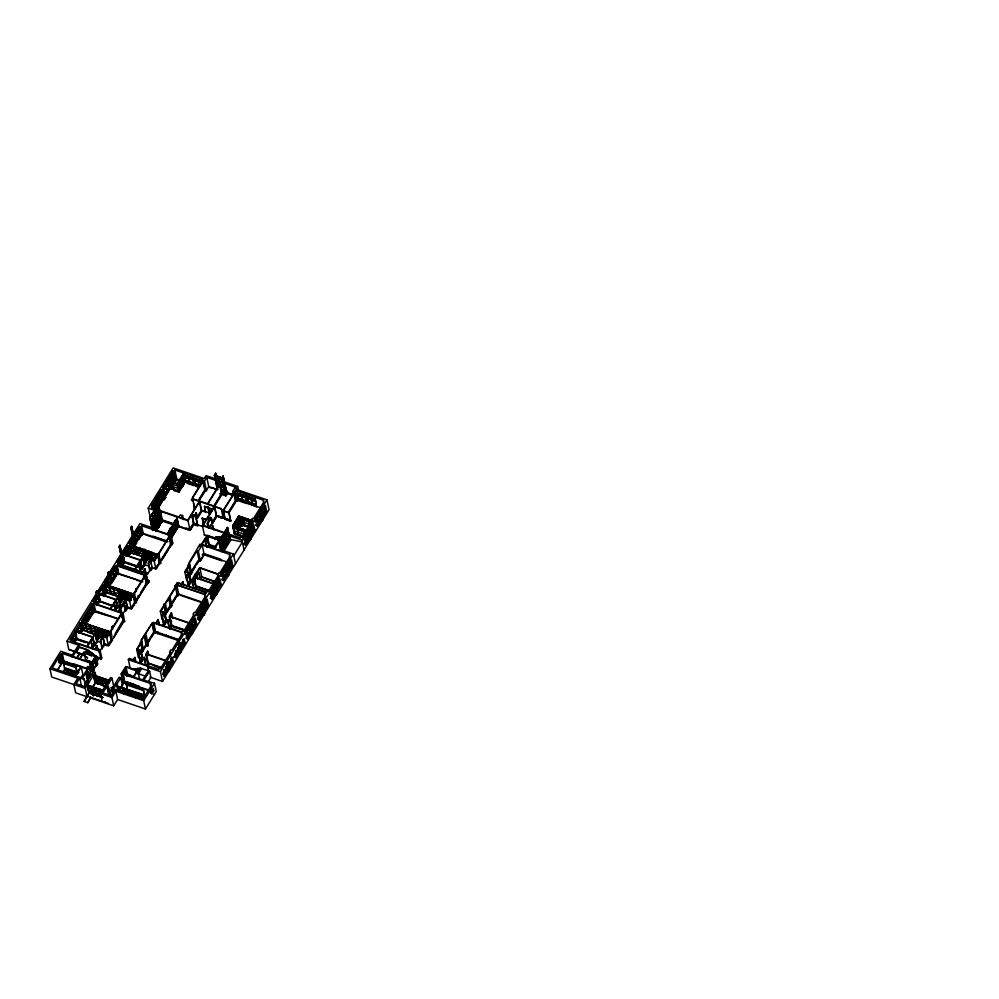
<?xml version="1.0" encoding="UTF-8"?>
<svg xmlns="http://www.w3.org/2000/svg" width="999" height="999" viewBox="0 0 999 999"><rect width="100%" height="100%" fill="white"/><g stroke="black" fill="none" stroke-linecap="round" stroke-linejoin="round"><path stroke-width="1.5" d="M154.857 529.07L157.205 525.686L154.982 528.721M109.291 631.917C110.877 635.039 112.2 629.233 109.303 631.892L81.618 622.452L82.742 630.931L81.768 630.606M121.004 613.036C122.615 616.158 123.888 610.327 121.004 613.036L93.344 603.558L94.593 612.674M136.663 602.26L136.388 602.897M145.604 573.351C147.215 576.473 148.489 570.641 145.604 573.351L117.894 563.948M157.23 554.607C158.816 557.742 160.14 551.923 157.23 554.595L129.558 545.154L131.181 552.809L143.681 557.08M194.93 508.129L194.193 509.028M191.746 573.364L191.471 574M223.614 510.327L234.191 493.256L223.464 509.827C223.252 513.324 219.718 508.541 223.451 509.815M194.78 507.642L194.53 508.853L192.72 498.726L207.517 503.783L219.605 484.29M146.778 583.653L148.127 583.166L147.752 582.092M147.49 581.793L149.201 581.43L148.302 580.269M102.909 685.576C101.636 672.577 100.137 686.925 105.207 685.976L100.774 684.565L99.763 679.208L99.987 681.693L97.09 680.519M144.63 574.862C145.18 578.271 148.164 572.827 144.643 574.85L116.995 565.409L118.781 562.537L117.807 562.2L122.69 554.333L140.322 560.352L141.958 568.006M161.051 563.124L159.615 563.823L157.854 555.519L154.258 561.301L155.894 568.968L152.198 567.694L149.788 570.691L148.164 563.036L150.012 559.39L152.785 560.339L153.322 559.452L154.595 559.89L157.442 555.307L157.979 557.854M192.994 499.425C189.286 498.139 192.782 502.934 193.007 499.45M178.084 584.44C176.099 578.596 176.061 589.909 177.947 582.642L188.162 586.126L195.604 573.526L196.753 577.572M177.273 585.764C175.961 588.074 173.963 584.39 176.723 584.865L205.195 594.642L205.245 598.089M219.568 484.153C208.354 480.069 231.256 487.899 219.942 484.29L207.879 503.908L221.191 508.828L214.698 506.618L203.109 525.287L209.241 527.385L210.614 525.162L212.862 525.924L213.699 529.87M223.576 485.027L225.499 482.255L237.662 486.401L235.901 489.235L266.97 499.837L269.056 509.677L228.908 574.425C227.597 582.467 223.639 548.451 228.272 575.736M92.445 691.932L95.704 692.707L92.308 691.62M87.85 702.697L90.634 697.352L87.85 702.697L84.103 701.423L88.923 692.757L102.76 697.477M120.979 555.282L119.118 546.578L119.905 545.317L121.816 553.671M132.692 536.388L130.844 527.684L131.618 526.423L133.541 534.777L135.152 535.252C134.253 542.207 145.704 517.957 135.414 537.075M116.746 561.863L121.041 554.932L119.268 546.628L120.055 545.367M132.755 536.026L130.994 527.734L131.768 526.473M108.354 575.936L107.767 573.126L108.541 571.865L109.153 574.088M96.129 592.17C98.052 589.26 94.942 592.544 96.466 593.706M104.795 581.131L108.367 575.349L107.917 573.176L108.691 571.928M152.16 525.911L148.227 508.179L173.189 467.907L204.271 478.521L206.069 475.624L216.87 479.308M49.95 668.706L77.785 678.209L73.864 684.527L75.637 692.819L87.025 696.715L85.265 688.411L51.711 677.01L49.95 668.706L60.764 651.273L72.04 655.132L72.452 657.042L78.696 646.965L78.834 644.18L99.188 651.136L100.824 658.791L97.865 657.792L88.249 650.361L79.508 647.377L78.834 644.18M76.036 651.972L68.769 649.5L67.008 641.196L73.002 631.243L139.947 523.563L151.811 527.609M92.295 601.273L96.591 594.343M101.673 586.151L97.378 593.081L96.915 590.909M109.865 572.939L113.449 567.17M122.54 552.509L126.111 546.74M128.459 542.957L132.043 537.187M133.541 534.777L137.113 528.995M164.51 499.925L162.425 490.097L161.451 489.76L151.461 505.869L152.435 506.206L152.997 508.828M198.401 500.312L204.907 489.822L202.372 480.432L202.897 479.582L174.875 470.017L176.96 479.845L176.311 480.906L174.226 471.066L173.252 470.741L162.725 487.712L163.699 488.049L165.784 497.877M89.935 673.051L91.521 670.504L89.898 662.837L62.325 653.433L64.086 661.738L63.349 662.924L61.576 654.632L60.677 654.32L52.223 667.956L75.237 675.811L81.044 666.458L86.501 668.319L87.625 666.495L89.311 667.07L91.071 675.374M92.333 648.026L94.231 644.979L92.595 637.312L74.962 631.293L69.905 639.447L70.879 639.785L71.416 642.332M88.337 642.582L76.786 638.636L75.162 630.981L80.145 622.939L81.119 623.276M92.832 604.37L91.858 604.045L81.456 620.829L82.418 621.166L81.781 622.202L83.416 630.044L87.15 631.331L85.727 623.663L81.831 622.639M115.322 607.267L117.645 608.066L115.884 599.762L98.252 593.743L93.107 602.022L94.081 602.36L95.205 610.839L111.863 616.52M97.477 605.269L99.875 601.41L112.875 605.844L100.075 601.086L98.439 593.431L103.546 585.214L104.508 585.539L106.281 593.843M118.207 574.6L116.284 566.545L115.322 566.221L104.907 583.004L105.882 583.341L104.508 585.539M124.238 560.402L122.889 554.008L127.997 545.766L128.971 546.091L130.607 553.758L129.633 553.421L129.233 554.907M133.254 547.577L141.309 534.59L142.283 534.927L140.647 527.26L139.685 526.923L129.208 543.806L130.182 544.143L128.971 546.091M152.435 506.206L151.511 507.679L155.856 509.165M162.425 490.097L163.699 488.049M174.226 471.066L174.875 470.017M96.366 604.832C101.498 600.449 98.714 586.863 93.606 601.723L93.981 603.508L98.476 596.64L94.168 603.571M110.065 577.584L105.769 584.515L105.382 582.729L109.678 575.799L110.877 581.256M118.044 562.3L122.34 555.369L123.364 560.764C120.454 571.228 120.092 553.483 121.241 564.36L124.263 559.477L123.764 557.092M123.127 554.12L127.61 547.252L128.621 552.647L126.311 556.168M134.44 538.261L130.145 545.192L129.77 543.406L134.253 536.538L135.077 541.87L133.029 545.179M140.16 533.678L139.136 528.284L134.84 535.214L135.989 540.584L140.472 533.716L136.051 540.297L135.227 537.012L139.523 530.082M152.01 507.904L156.119 500.911L157.33 506.368L156.618 503.046M162.4 498.176L161.201 492.719L156.905 499.65L161.314 493.069L161.451 494.53L157.542 501.211L157.218 499.675M169.081 487.4L167.882 481.943L163.586 488.873L167.994 482.292L168.132 483.766L164.223 490.447M173.451 475.899L174.163 479.22L172.952 473.763L168.481 481.031L169.243 481.293L170.817 488.698L170.055 488.436L168.781 480.656M98.352 596.678L94.056 603.221L93.918 601.748L97.827 595.079M105.694 582.767L109.803 576.148L109.94 577.622L106.019 584.29L105.382 582.729M110.777 574.575L114.685 567.894L115.01 569.43C109.266 576.86 110.639 573.551 111.788 579.969C121.803 559.665 110.527 588.861 110.964 576.298M118.681 563.873L118.357 562.337L122.278 555.656M135.152 535.252L139.073 528.571M152.135 507.867L156.244 501.248L156.381 502.722L152.273 509.34M61.576 654.632L62.325 653.433M70.879 639.785L70.305 640.696L86.963 646.39L92.595 637.312M116.284 566.545L116.796 565.734L144.331 575.124L143.569 576.361L144.118 578.908M140.647 527.26L141.583 525.749L169.243 535.189L168.569 536.251L170.904 544.742L170.205 543.918M106.993 592.669L105.444 584.565M129.77 545.342C134.603 542.894 138.861 559.04 131.506 552.497L129.72 544.892L157.405 554.457L154.083 553.633M171.191 488.636L169.58 481.106M118.494 563.811L122.914 557.23L118.619 564.16L118.357 562.337M124.4 554.295L127.672 549C128.009 543.131 120.192 558.541 124.263 559.477M130.22 544.905L134.628 538.336L130.332 545.254M168.069 482.005L169.206 487.375C156.868 504.632 174.326 486.063 168.968 480.719L173.077 474.1L173.214 475.574L169.293 482.255M58.629 660.526L60.577 657.379L61.226 659.615C61.139 664.635 55.819 662.187 60.839 659.527L60.677 657.929M73.064 642.419L75.924 637.799L75.162 634.228L70.991 641.121M76.448 631.805L80.245 626.036L81.006 629.607L78.759 633.229M82.305 622.34L86.788 615.471L82.492 622.402M87.388 614.148L88.399 617.507L92.632 610.864L88.337 617.794L87.388 614.148L91.871 607.292L87.575 614.21M115.135 569.393L110.839 576.323L115.01 569.43M118.431 564.098L122.727 557.167M124.188 554.807L127.797 548.975M152.46 509.403L156.506 502.697M161.576 494.505L157.28 501.436L160.065 513.161L156.206 519.755L154.345 511.013L162.338 498.076M168.257 483.728L163.961 490.659L168.132 483.766M169.231 482.542L173.526 475.611L169.355 482.505M60.764 657.442L58.816 660.589L59.278 662.762M70.867 641.158L75.162 634.228M76.636 631.868L80.245 626.036M105.956 584.577L109.94 577.622M124.376 554.87L127.672 549M153.197 508.553L156.381 502.722M157.467 501.498L161.451 494.53M168.943 483.254L172.839 484.203L170.267 483.516M60.452 659.04L60.939 658.603L60.652 659.178M132.043 595.966L105.882 586.613M130.357 547.127L133.941 548.663M100.724 595.242L102.872 591.77L101.973 587.562M105.757 586.987L106.868 592.22L118.169 595.953M130.394 547.265L133.966 548.788L132.792 547.964M169.88 483.504L172.839 484.165M59.091 662.699L61.226 659.615M152.572 530.444L149.713 517.782L158.304 503.921L162.338 522.115M169.505 485.876L170.404 485.764L169.48 485.751M78.646 632.879L80.882 629.645L80.057 625.973M86.726 615.759L87.238 619.018C84.328 629.482 83.966 611.725 85.115 622.614L92.445 610.801M110.177 577.934L110.689 581.193L108.829 584.565L107.942 581.181L108.766 584.852L108.029 581.406M127.922 549.325L128.434 552.584C125.574 563.074 125.162 545.379 126.286 556.043M149.763 518.031L162.213 498.114L161.701 494.855M168.381 484.078L168.893 487.337L164.985 494.018M172.015 482.305L173.976 479.145M102.872 591.77L104.121 591.97L105.719 589.385M108.579 584.79L117.22 570.854M172.04 482.43L174.288 479.183L172.14 482.654M68.769 649.5L76.086 651.897M84.69 623.676L87.238 619.018M102.16 595.491L104.308 592.032L103.172 586.663L98.876 593.593L99.438 596.278M108.142 585.851L110.689 581.193M120.804 565.422L123.364 560.764M132.53 546.528L135.389 541.908L134.253 536.538M156.081 508.541L157.455 506.331M161.388 492.782L162.525 498.139L157.917 504.882L159.865 513.848M82.992 627.11L86.738 628.396M130.931 549.812L134.665 551.086M172.29 483.978L170.929 485.989L172.103 483.916M110.764 593.244L109.191 585.839M57.405 669.892L62.313 661.987L63.212 662.287L63.948 661.088L87.388 669.08L81.818 678.059L75.687 675.973L81.256 666.995L83.017 675.287M73.851 643.381L77.06 638.199M86.201 623.463L93.494 611.7L94.967 611.213L118.032 619.093M103.234 596.003L107.505 590.996M109.216 586.351L116.945 573.876L118.419 573.389M117.233 574.263L117.457 573.064L142.857 581.73M122.203 565.397L124.313 561.987L137.562 566.508M158.029 507.629L163.411 498.951L164.373 499.288L165.647 497.24L164.673 496.903M165.422 495.704L170.042 488.249L173.988 489.597M172.989 483.491L175.2 479.932L176.174 480.257L176.823 479.208L180.719 480.531M74.788 642.719L76.274 639.46M88.037 621.353L93.631 612.337L91.858 604.045M111.501 583.528L116.571 575.337M122.552 565.709L124.163 563.099M134.44 546.515L136.663 542.944M138.811 539.485L141.446 535.227L139.685 526.923M155.007 514.135L159.066 507.604M159.44 506.218L162.3 501.598M163.012 500.449L163.549 499.587L161.451 489.76M166.109 495.442L168.981 490.821M174.775 481.481L175.337 480.569L173.252 470.741M150.574 520.929L154.783 514.323M154.82 514.073L159.028 507.48M82.742 630.931L81.618 622.452M130.607 553.758L131.818 551.798M142.283 534.927L143.219 533.416L167.957 541.858M109.49 588.261L108.317 587.437M70.842 671.94L64.535 669.193L63.686 662.687L76.011 666.895L77.26 672.777L76.873 673.401L74.401 672.564M178.259 488.561L173.576 486.85M155.469 517.145L159.69 510.539M86.925 628.458L90.847 629.795M110.252 591.008L110.102 589.348M134.853 551.148L138.774 552.484M87.487 631.131C81.169 617.744 93.007 625.087 91.409 632.479M114.873 594.655L113.112 587.175M171.478 478.921L173.963 490.484L178.809 492.132L177.073 483.966L183.292 474.3L177.322 483.928M89.685 625.324L94.356 626.61L95.205 631.593M114.236 592.245L114.773 594.792L113.299 587.25M178.946 491.595L173.801 489.522M175.2 489.997L179.021 491.308L177.447 483.903L182.917 474.488M160.252 512.287L160.789 511.413L187.987 520.704L189.947 529.895L178.359 526.086L178.147 526.798M72.04 655.132L71.503 655.993L79.608 658.753L83.841 652.06L96.054 656.331L97.677 663.998L95.904 665.958L94.705 660.364L92.67 663.586L94.306 669.33L92.994 671.428L91.309 670.853M149.713 517.782L154.146 511.326L155.819 520.004L151.948 526.61M71.329 656.655L77.585 646.578L78.696 646.965M110.951 593.306L109.216 586.151L112.949 587.437M138.024 549.75L134.153 548.851L133.854 546.428L137.587 547.702L139.348 555.169M157.817 528.184L156.306 520.267L160.177 513.673L161.813 521.391L157.954 527.996M138.212 549.812L134.128 548.726M151.985 527.672L151.448 528.533L171.066 535.239M184.34 475.262L192.657 477.909L193.694 483.429L185.477 480.619L184.34 475.262L192.557 478.059M138.237 549.937L142.732 551.348M183.666 476.685L177.922 486.126L168.918 483.141M184.653 475.287L192.395 478.121L192.819 479.508L184.715 477.047L193.032 479.695L184.815 476.885M64.535 669.193L64.935 668.568M63.199 671.927L65.634 668.006L78.784 672.502M63.649 672.09L65.847 668.543L66.908 673.551M82.68 654.745L76.324 652.522L79.408 646.927L87.075 649.55L96.691 656.967M156.668 523.201L152.435 529.67L156.656 523.114M160.889 516.221L156.868 522.889L160.914 516.346M138.811 552.622L143.294 554.033M178.322 489.285L184.328 479.832M119.231 596.44L117.82 588.786M139.198 555.419C132.792 543.768 144.043 546.728 143.144 554.283M157.243 525.474L160.827 519.492L157.205 525.324M119.418 596.515L118.007 588.848M142.333 549.625C147.19 546.378 151.561 560.039 147.84 558.379M181.88 486.101L178.646 491.371L173.988 489.785M178.809 491.233L181.918 486.226M184.615 481.868L182.879 485.939M184.915 481.968L179.158 491.945M182.068 487.412L184.303 483.816M66.246 674.4L69.168 669.68L69.768 672.389M76.386 658.403L79.645 653.159M67.42 673.376L69.618 669.829L70.692 674.837M142.919 551.411L148.139 553.196M76.935 658.391L79.308 654.557M155.807 531.081L157.567 528.246L156.119 520.579L151.873 527.06L160.065 513.161M184.44 475.099C181.781 479.745 192.607 485.514 188.736 478.221C186.988 482.355 196.703 485.889 192.882 479.757M174.301 524.562L162.55 520.554L155.869 531.331L154.121 523.439L156.006 531.48M158.279 528.296L159.49 526.348M162.55 520.554L162.2 521.977L158.304 503.921M162.387 522.04L160.789 511.413M95.367 631.331L90.872 629.919L91.321 632.617M99.163 633.054L95.554 631.405M130.981 600.274L124.825 598.164L122.989 598.426L121.741 590.122L123.539 598.114M146.216 550.649L147.852 559.927M98.489 628.021L92.795 637L75.162 630.981M115.884 599.762L110.24 608.866L93.569 603.171M121.94 590.197L116.084 599.45L98.439 593.431M134.753 569.318L140.322 560.352M146.428 550.711L140.522 560.027L122.889 554.008M108.292 593.418L118.644 596.853L110.614 608.99L118.082 611.538L125.362 599.15L129.395 600.524L133.029 594.667L134.79 602.971M135.127 569.455L142.645 557.33L144.818 565.771M149.226 566.233L144.43 564.597L142.807 556.93L146.516 550.936L148.289 559.24M92.757 648.925L91.034 640.796L92.895 637.812L94.48 645.292L97.427 641.333L95.317 633.516L98.589 628.246L100.35 636.538L101.349 636.875L99.575 628.396L94.543 626.673L95.392 631.655M118.893 605.194L115.534 610.601L114.323 603.246C118.681 592.12 114.248 615.933 120.267 604.507M140.372 571.291L138.786 563.798L140.26 560.689L141.858 568.169M70.679 674.487L72.939 670.978M192.395 478.121L193.344 476.798M107.368 615.584L95.817 612.1M123.027 590.571L124.663 598.413M71.116 674.637L73.314 671.091L74.388 676.111M98.589 630.369L100.075 630.881M99.613 628.708L102.847 629.507L104.346 637.2M77.01 674.038L76.011 666.895M96.653 633.853L98.926 630.069M120.117 596.028L122.377 592.245L123.464 592.607L124.725 598.326L130.632 600.337M146.853 552.759L144.593 556.543L145.929 561.588M84.653 653.446L87.075 649.55M98.651 630.469L95.579 635.426M119.331 597.702L122.402 592.744M146.89 553.271L143.519 558.116M85.552 652.584L87.163 649.987M98.976 630.694L95.604 635.551M146.915 553.396L143.544 558.241M139.123 566.658L142.233 568.294L144.917 564.76L143.082 556.081M123.314 592.857L122.402 592.37M147.952 553.134L146.703 553.009M200.674 485.801L195.192 483.941L194.056 478.571L202.372 481.218M123.526 593.056L129.87 595.029M154.358 555.744L148.164 553.321L149.488 558.753M85.839 654.258L88.249 650.361M100.337 630.981L101.448 636.213C96.116 638.261 98.164 615.996 100.05 636.438M123.801 593.156L125.012 598.226M148.277 553.671L149.638 559.39M86.738 653.408L88.349 650.811M96.478 638.336L97.403 636.663M202.535 482.817L194.43 480.357L202.66 483.166M194.643 480.556L195.354 483.878L194.156 478.421M87.825 653.771L89.435 651.173M126.299 591.683L128.084 599.275M87.912 654.22L89.523 651.623M126.486 591.745L127.997 599.437M103.996 634.715C114.685 637.886 93.369 631.081 103.784 634.515M124.363 595.829L130.32 597.739M99.9 635.676L100.999 636.051M120.167 602.959L121.129 601.423L120.404 597.365M121.578 600.886L123.214 598.813L121.316 591.171M144.655 563.486L146.029 562.012M145.879 561.351L147.153 559.303L146.304 554.507M146.216 550.836L147.765 559.053M95.904 642.27L94.418 644.655L92.095 643.868M96.653 641.071L99.912 635.801M123.376 597.976L119.48 604.245L125.749 606.381M147.852 558.503L139.997 571.153L138.786 563.798M101.461 642.719L96.94 641.171L100.212 635.901M119.78 604.345L123.664 598.076L122.04 590.421L118.157 596.678L120.167 605.531M144.43 564.597L148.152 558.603M88.998 654.595L90.609 651.997M126.698 594.143L124.675 593.019M145.117 564.348L145.891 562.512M89.086 655.044L90.709 652.447M118.519 607.38L119.755 605.382L117.994 597.09M126.873 594.205L129.246 594.58M135.789 579.532L119.93 574.5M141.995 568.806L144.405 565.634L142.645 557.33M90.172 655.406L91.783 652.809M98.077 649.837L96.816 645.854L94.818 649.063L87.338 646.515L95.155 633.915L96.928 642.22L94.618 645.928L92.895 637.812M104.708 644.28L101.96 647.839L100.325 640.184L102.635 636.463L103.983 642.844M129.57 592.794L131.069 600.486M142.607 572.002L145.092 568.856L146.179 573.963M151.711 557.217C143.544 553.271 158.516 562.062 154.483 555.369M129.758 592.857L131.169 600.337M198.576 481.893L199.276 485.214M97.253 646.003L95.792 648.376L100.012 649.812L101.773 658.116L100.961 659.44M102.398 648.875L100.774 640.334L103.084 636.613L104.845 644.917L107.305 645.754M125.187 610.389L127.547 607.454L131.244 608.716L129.62 601.048L125.911 599.787L118.531 611.7L121.254 612.624M143.057 572.152L145.092 568.856M150.237 570.854L148.614 563.186L150.562 560.039L154.258 561.301M91.359 656.231L92.969 653.633M121.516 613.398L120.617 609.178L123.689 603.359L125.312 611.026M167.308 533.953L176.973 518.369L178.933 526.723L182.492 527.947L182.355 527.31M167.495 534.015L177.16 518.431M167.745 533.953L167.957 533.254M168.756 534.94L168.344 532.991C173.976 514.148 174.276 549.55 171.853 527.335M174.301 532.966L172.914 525.624C179.021 506.655 178.446 543.106 176.573 519.393M176.711 522.09C167.632 535.851 179.458 521.615 176.623 519.642L176.835 518.931M106.606 633.116C109.703 641.595 101.985 626.061 109.465 631.768L81.781 622.202M154.67 555.432L157.517 556.818M155.207 559.765C156.256 551.223 146.716 548.551 152.385 559.74M152.385 559.927C145.879 561.201 146.728 543.731 151.061 554.495M199.088 485.152L195.454 483.716M83.854 679.32L79.77 677.934L76.149 683.778L85.477 686.987L84.141 678.858L82.38 678.246L89.311 667.07M168.569 534.877L172.265 529.283L168.619 535.127M168.806 535.189L172.128 529.47M178.009 526.985L177.31 521.128M202.21 481.281L194.368 478.608L194.693 480.144M91.446 671.49L89.898 662.837M112.587 629.457L112.038 626.91L112.8 625.674L113.624 625.961L121.216 613.723L122.028 617.557M133.017 596.178L132.73 593.881M136.164 591.508L135.627 588.948L137.088 588.124L144.243 576.585L143.569 576.361M192.932 500.299L192.382 497.664L202.947 480.619M80.245 678.908L82.88 674.65M130.345 597.877L124.338 595.704M193.044 500.262L192.682 497.914L203.321 480.756L204.458 481.143L206.556 490.971L205.407 490.584L203.321 480.756M110.39 631.181L112.862 627.185L112.038 626.91M133.916 593.244L136.413 589.223L135.627 588.948M158.329 553.871L169.131 536.451M103.921 644.005L108.404 645.541L106.781 637.874L109.915 632.817L111.676 641.133L108.779 645.804M129.62 601.048L133.441 594.892L135.202 603.196M146.116 574.437L147.989 582.554L147.278 582.642M171.865 545.079L169.58 536.6L158.816 553.958L160.514 562.225M158.741 510.152L178.983 517.057L180.357 514.835L182.592 515.596L181.219 517.819L187.762 520.054L199.338 501.373L192.432 499.013M171.041 534.802L172.852 532.067L171.154 534.59M173.764 530.407L175.399 527.609M177.472 524.438C180.981 518.731 171.978 533.478 177.435 524.687M99.188 651.136L100.012 649.812M170.105 536.775L171.004 535.052M175.587 527.672L173.739 530.282M204.458 481.143L206.781 477.397L219.143 481.493L215.959 480.594M126.998 606.805L122.365 614.922M99.138 652.372L104.258 644.13M147.69 574.1L151.611 567.045L151.885 568.181M86.676 674.412L88.337 671.728L86.301 674.275L88.511 682.717M126.398 610.152L127.685 608.091L125.911 599.787M151.024 570.441L152.335 568.344L150.562 560.039M171.391 537.674L178.796 526.086M96.066 659.49L97.677 656.892M96.166 659.939L97.777 657.342L99.088 658.791M96.441 661.613L98.864 657.717M95.754 663.324L94.643 662.986M96.541 662.05L98.951 658.154M204.845 488.773L204.907 489.822M109.603 642.744L111.114 640.297M115.26 633.616L122.615 620.854M134.915 601.91L131.031 608.179L127.135 606.855M136.501 599.363L138.037 596.878L138.524 597.639M138.961 595.392L138.049 595.554M140.459 592.981L144.942 585.739M145.692 584.54L145.205 584.015M158.529 560.414L159.066 562.961L155.682 568.431L154.408 567.994M159.952 561.538L170.854 544.143M136.076 600.749L138.386 597.002M108.404 645.541C107.53 642.17 113.911 641.233 112.512 638.923L123.626 621.003L124.438 621.278M131.244 608.716L136.388 601.261M136.039 600.986L147.852 581.918M155.894 568.968C155.157 565.422 161.726 564.06 160.452 561.613L172.69 542.894M113.561 638.086L123.376 622.252L121.616 613.935L110.877 631.268L111.963 636.375M131.381 609.353L134.266 604.707M136.201 601.386L146.865 584.378M156.693 568.531L159.216 563.598M161.701 560.451L168.132 550.087M169.743 547.489L171.341 544.905L169.58 536.6M198.639 500.661L205.27 489.947L206.418 490.334L208.741 486.588L217.919 489.722M216.446 476.411L215.622 473.301L214.323 475.374L221.99 477.997M84.765 684.69L89.011 676.748L86.563 675.911M90.934 674.737L88.911 676.897M92.994 671.428L94.306 669.33L92.67 661.675L96.054 656.331L94.705 658.453L96.341 666.108L97.677 663.998M100.824 658.791L101.636 657.479M214.51 475.449L215.809 473.364M88.224 683.191L87.675 680.631L93.681 671.915L95.18 672.427L95.991 676.261M198.776 501.298L200.187 499.013M200.924 497.814L200.799 497.177M201.673 496.603L205.407 490.584M85.664 684.09L87.188 681.643M84.553 686.638L87.675 680.631M193.719 523.513L191.758 514.323L199.713 501.498L214.323 506.481L215.996 514.373M187.987 520.704L191.683 514.747L195.429 516.033L197.765 525.486M215.522 477.922L218.606 478.983M85.265 688.411L95.18 672.427M87.987 687.562L87.675 685.464L87.987 687.562L95.217 690.072L96.154 695.416L94.755 687.874L91.309 686.7M194.58 515.034L196.366 512.899L197.502 518.269L201.798 511.338L199.713 501.498M221.578 491.945L218.494 476.848L221.591 495.005L214.623 506.243M97.665 678.708L97.253 676.773C89.423 673.001 97.44 681.355 101.498 679.994L102.46 685.414L105.095 686.313M196.366 512.899L192.857 518.568L193.856 523.289L189.798 529.845M88.037 687.811L89.148 693.031L88.037 687.811L95.117 690.234L91.583 689.023M195.429 516.033L191.758 514.323M218.881 479.258L222.065 480.157M92.058 691.458L88.574 690.346L91.945 691.758M100.025 681.905L94.805 680.269L100.025 681.905L100.762 684.577L95.205 682.679M92.919 693.893C86.801 669.48 97.103 711.8 91.771 689.085M94.967 680.182L98.289 681.193M97.253 676.773L98.926 684.215L95.067 682.891M190.472 528.034L192.732 524.388M209.827 513.486L209.078 513.224L208.142 507.542L204.595 506.331L205.532 512.012L201.673 510.701L197.003 517.494L201.298 510.564L201.423 511.201M219.48 481.493L222.59 482.667L219.418 481.78M223.277 475.911L221.803 477.934L225.037 493.131L226.361 491.008L223.089 475.849L226.511 491.108L225.212 493.194L220.654 491.633M91.396 688.96L88.087 687.399M91.983 687.861L95.305 682.517M189.947 529.895L193.631 523.938L197.627 524.85L195.667 515.646M205.532 512.012L204.595 506.331M89.098 692.769L102.697 697.227M95.355 682.879L100.674 684.352M97.815 678.995L97.577 676.61L100.887 678.009L101.299 679.957L100.887 678.009M189.935 530.481L192.545 525.399M84.103 701.423L88.274 694.705M92.907 687.237L95.255 683.441L93.444 675.237L108.716 680.444L105.032 679.158M95.38 683.004L94.418 677.572L101.361 680.207L102.522 685.177M190.772 529.42L193.769 524.587L191.683 514.747M217.632 487.849L214.76 475.387M96.291 678.221L97.403 683.428L100.549 684.377M101.673 680.082C99.613 675.199 105.007 685.114 108.854 682.529M223.064 482.642L224.063 481.031M209.415 513.548L208.142 507.542M98.926 684.215L97.952 678.783M96.691 695.604L95.767 690.259L102.672 692.806M203.559 524.887L202.16 518.319L206.368 519.305L214.323 506.481M211.251 508.616L208.691 508.116L212.238 509.328M221.079 489.023L224.101 490.359L220.991 489.185M223.601 485.152L224.563 483.416L235.389 487.15L232.779 491.358L233.616 495.304M102.36 682.966L105.769 683.865M106.306 686.338L104.845 679.095L106.493 686.413M221.516 491.695L224.7 492.582L221.578 477.897L218.394 477.01M98.976 691.308L95.529 690.134L102.772 692.657M209.128 513.449L209.266 513.286M201.698 510.327L209.465 512.974L210.964 510.551M213.174 506.993L221.091 494.23L220.729 492.582M105.27 681.543L107.805 681.905M105.457 681.605L106.144 683.99M212.437 509.015L210.302 513.261M213.711 506.855L221.453 494.368L225.924 495.891L227.772 492.894L233.291 494.78M99.313 691.67C104.733 707.067 93.119 683.266 102.298 690.459M204.533 535.464L202.372 525.611L206.069 519.655L202.16 518.319M210.752 512.487L212.3 509.989M224.663 490.172L225.637 488.436L224.638 490.047M87.1 696.715L86.963 696.078L102.173 701.286L100.549 693.631L110.452 677.647L111.988 678.171L113.624 685.826L108.591 693.943L111.863 695.054M100.087 696.34L98.938 691.533L102.71 692.394M225.924 495.891L225.574 494.23L227.335 491.396L226.174 490.946L225.362 492.619M100.462 696.465C102.11 690.222 90.834 681.393 96.766 695.629M208.466 528.284L207.455 523.551C211.863 504.982 214.41 535.776 210.976 517.882M106.955 686.276L108.729 694.58L109.878 694.979L108.117 686.675L106.955 686.276L102.86 692.894L111.226 695.754L114.848 689.909L111.9 688.898L112.375 688.124L111.289 687.762L112.575 687.811L119.131 677.247L120.804 677.821L122.44 685.476L119.543 690.134M109.753 694.33L108.779 693.631L107.155 685.963L111.988 678.171M216.908 516.246L216.771 515.609L208.841 528.409L207.829 523.676L211.351 518.006M108.117 686.675L107.155 685.963M211.975 522.614L216.271 515.684L216.408 516.321M212.3 523.314L216.596 516.383M212.487 523.376L216.071 517.607M130.295 668.855L128.347 659.665L129.158 658.341L133.117 659.702L135.002 657.542L135.839 661.475M200.349 547.077L199.788 544.455L201.498 544.205L207.155 535.252L220.205 539.822L214.61 548.676L220.067 550.536L220.604 549.675L233.366 554.033L235.464 563.861M141.483 641.695C137.3 643.219 144.743 643.93 141.084 640.147L152.422 622.914M189.335 564.373L189.011 562.849L199.788 544.455M143.169 648.289L141.483 640.371L144.181 636.026L145.517 636.488L147.477 645.691L146.129 645.229L142.37 652.135M145.442 637.524L144.88 634.902L151.948 623.501L153.222 623.925L155.17 633.129L153.908 632.692M177.322 595.779L175.237 585.938L175.849 584.964L178.072 596.028M188.012 573.014L187.475 570.454L186.351 570.079L188.861 566.021L190.622 574.338L190.085 575.212L191.571 573.001L189.423 563.061L197.065 550.736L198.339 551.173L200.424 561.001L199.151 560.576L197.065 550.736M212.862 525.924L211.488 528.146L225.899 533.066M110.414 691.845L112.662 688.224M138.436 657.604L136.676 649.3L140.434 643.244L140.984 645.791M162.088 619.48L160.315 611.176L163.961 605.307L165.722 613.611M165.01 603.758C166.97 606.68 160.889 604.245 165.01 603.758L175.674 586.413M175.237 585.938L175.986 586.201L176.823 584.715M187.537 577.584L186.413 579.383L184.79 571.715L188.374 565.933L189.872 565.496L189.161 564.335L187.874 565.297L188.923 568.493M126.061 666.97L122.153 673.276L133.217 677.06L137.125 670.754L126.061 666.97L127.697 674.637L126.711 676.211C126.199 662.125 120.742 678.646 125.462 670.317M236.85 501.56L234.603 491.983L235.452 490.609L263.724 500.262L263.024 501.373L263.998 501.71L253.471 518.681L252.497 518.356L251.236 520.404L251.798 523.026M138.449 654.183L137.363 649.075L140.921 643.331L142.682 651.635M176.174 586.5L169.405 597.39L170.155 597.652L171.928 605.943L171.241 607.055L169.48 598.751L168.731 598.501L165.347 603.958L167.208 612.1L166.084 613.061M153.222 623.925L153.784 623.014L181.468 632.467L181.681 635.651M198.339 551.173L202.16 545.004L230.182 554.57L229.246 556.081L230.107 556.368L219.792 573.001L218.968 572.714L218.144 574.05L199.725 567.607L195.916 573.638M145.517 636.488L146.229 635.352L144.88 634.902M146.016 696.378L117.295 686.575L116.433 684.153L113.499 688.873L142.982 698.938L151.436 685.302L150.35 684.927L151.099 683.728L123.077 674.163L124.625 682.816L123.851 682.742M123.526 672.614L125.037 670.167L125.974 674.6M169.48 598.751L170.155 597.652M116.808 684.278L120.804 677.821M187.475 570.454L186.588 571.878L189.211 572.764L190.834 580.431L189.86 580.556L187.899 583.703L186.726 576.198L188.674 573.039L190.597 580.806M159.565 624.987L158.004 619.58L155.744 623.226L153.309 622.402L151.698 623.938M146.528 695.616L117.183 686.063L146.254 696.003M135.002 657.542L133.042 660.689L140.372 663.199L144.393 657.429L146.066 665.309M158.454 619.73L156.181 623.376L163.511 625.874L167.745 619.78L169.693 628.983M246.703 501.248L245.567 495.891L237.25 493.244L245.479 496.053M140.16 661.55L138.399 653.246L140.11 650.474L136.676 649.3M166.271 620.916L164.198 612.512L162.288 615.596L163.474 623.101L161.838 615.446L163.761 612.35L160.315 611.176M181.393 583.903L182.755 581.705L183.754 584.415M187.899 583.703L186.276 576.036L188.224 572.889L184.79 571.715M237.462 493.431L237.787 494.967M140.272 661.775L138.849 653.408L140.559 650.636L142.632 659.028M181.156 585.164L183.204 581.868M90.759 697.989L113.711 705.818L111.938 697.514L115.859 691.208L143.694 700.699L145.454 709.003L117.62 699.5L115.859 691.208M140.859 650.736L137.363 649.075M164.498 612.612L161.001 610.951L164.448 605.394L166.209 613.698L165.697 614.522L165.559 613.886M138.536 656.593L140.597 657.754M141.446 651.897L141.521 648.351M143.431 648.701L145.779 644.917M147.34 642.394L153.771 632.03L155.494 632.604M165.122 613.736L165.384 612.849M170.105 605.694L166.309 611.376M172.427 601.935L177.085 594.43M189.56 574.313L189.997 573.601M191.284 571.528L197.715 561.163M228.421 512.125L235.439 500.799M147.64 642.794L154.258 632.105L152.635 624.45M164.098 616.246L166.071 613.061M166.97 611.625L171.791 605.307L171.041 605.057L177.797 594.155M191.383 572.252L199.026 559.939L200.287 560.364L204.121 554.195M228.496 512.737L235.814 500.924L236.551 501.173L237.4 499.8L261.813 508.141M148.589 642.12L150.874 637.562M151.823 636.912L153.421 634.315M172.652 603.321L177.035 595.392M191.87 572.327L195.105 567.095M196.728 564.485L199.151 560.576M228.634 513.374L235.14 502.872M122.253 685.414L124.301 682.105M155.17 633.129L155.744 632.217L179.096 640.184M237.35 493.081L238.386 498.601L237.937 495.054L241.646 496.203L242.382 499.65M147.477 645.691L148.177 644.555L146.828 644.093M124.625 682.816L123.077 674.163M147.615 646.328L148.314 645.192L146.229 635.352M200.424 561.001L204.258 554.832L202.16 545.004M214.635 539.485L216.084 537.162L218.244 537.899L218.057 537L221.116 537.212L219.48 539.86M121.004 691.658L123.302 688.623M157.455 632.804L158.042 631.855L158.142 632.579M163.474 623.101L164.748 621.041M215.622 539.41L217.07 537.075L220.13 537.3L218.481 539.935M139.073 663.336L142.72 658.016L141.096 650.361M157.343 633.828L157.83 633.054M162.512 625.524L166.071 619.792L171.628 621.69M186.95 586.126L190.31 580.706L188.674 573.039M121.491 691.82L123.689 688.286L124.65 692.819M128.009 693.968L126.398 684.053L143.431 689.872L144.68 695.741M164.323 623.451L165.971 620.804L164.198 612.512M216.608 539.335L218.057 537M113.711 705.818L117.62 699.5M172.927 618.481L171.141 612.999L169.218 616.67L171.316 626.498M147.964 664.148L145.879 654.308L147.49 651.123L149.001 655.294M135.889 671.016L137.5 668.418L138.586 668.781L136.975 671.378M144.393 657.429L140.747 663.324L158.716 669.455L159.316 668.481L160.364 668.831L165.384 660.739L146.366 654.245L147.827 663.511M147.402 657.879L146.566 653.933L148.164 651.348M167.745 619.78L163.886 626.011L181.706 632.092L182.38 631.006L183.579 631.405L188.736 623.101L169.718 616.608L171.166 626.735M169.768 628.858L171.865 625.486L169.905 616.296L171.816 613.224M194.093 577.272L188.536 586.251L206.581 592.407L207.268 591.296L208.242 591.633L213.112 583.766L194.093 577.272L196.191 587.112M195.417 582.217L194.293 576.96L199.9 568.031L217.957 574.363L218.319 577.297M217.595 539.248L219.043 536.925M135.989 671.453L137.5 668.418M242.47 499.875L241.858 496.403L245.941 497.677L237.725 494.867L245.841 497.827M136.875 670.928L138.486 668.331L139.573 668.706L137.962 671.303M217.869 540.334L220.03 536.85M245.304 496.103L246.266 494.792M225.112 519.043L223.489 510.651L229.133 512.587L230.569 520.554L216.646 515.809L219.468 516.52M192.832 585.277L192.233 582.467L194.093 579.482L195.954 586.625M137.063 672.152L139.473 668.256L141.546 668.556L138.424 674.2M193.806 588.224L192.607 582.604L194.468 579.607M218.856 540.259L221.016 536.775L222.103 537.137L220.467 539.785M124.113 694.155L127.048 689.435M221.029 551.648L218.843 541.371L227.435 527.509L230.22 539.959M148.539 681.306L150.924 677.447L149.525 671.141L140.459 668.181L137.238 673.376L145.991 676.36M219.031 541.433L227.622 527.584M248.114 501.923L247.053 496.391L255.282 499.2L256.318 504.72L248.364 501.698M224.962 543.606L220.904 550.137L229.37 536.688L221.066 550.074L219.231 541.458L223.102 534.852L225.674 546.153L222.19 551.423M223.476 534.602L227.535 528.071L229.733 539.248L225.874 545.841L223.289 534.54L225.687 545.779M124.6 694.317L127.535 689.597L128.784 695.466M138.948 671.228L140.459 668.181M247.602 498.114L255.557 501.148M247.652 498.376L251.361 499.525L252.285 503.034M228.059 530.556L219.768 543.943M238.386 498.601L246.728 501.261M234.428 534.165L232.667 525.861L238.773 516.008L252.36 520.641M234.865 533.928L232.792 525.836L238.711 516.296L252.21 520.891L251.873 519.368M128.696 694.293L131.006 691.258M195.879 586.026L209.216 590.971M240.035 521.253L239.011 516.396L232.879 526.061L236.613 527.335L238.536 534.552M146.965 665.634L148.551 663.149M166.184 634.64L165.834 635.202L178.172 639.41M194.718 588.623L196.054 586.475M129.183 694.455L131.381 690.908L132.343 695.441M237.013 521.903L239.136 518.306L243.194 519.805M233.579 527.859L237.05 529.345M233.541 528.084L233.828 530.694M239.635 518.406L234.203 527.035L239.61 518.281L243.369 519.68M148.739 671.365L147.665 667.307L148.202 666.445L128.347 659.665M251.573 499.712L255.407 501.211L256.206 504.37M238.848 520.354C243.868 542.407 234.228 499.438 239.735 525.349L242.507 526.098L239.535 525.087L238.424 519.905L241.408 520.916L242.42 526.261M236.076 527.797L237.587 524.612M239.373 522.852L241.783 523.488L239.348 522.727M132.542 695.604L134.853 692.569M236.963 527.147L243.132 529.557L244.293 534.028M241.845 524.35L244.33 525.199L242.919 517.532M249.7 527.022L244.518 525.262L243.107 517.607M252.098 502.972L251.261 499.675M142.932 679.57L148.401 670.754M222.365 551.485L229.932 539.26L227.435 527.509M241.408 520.916L242.32 526.036M133.029 695.766L135.227 692.22L136.189 696.753M223.089 550.661L230.12 539.323M255.282 499.2L255.444 500.799M234.453 533.279L243.444 536.525M239.535 525.087L240.409 523.663M146.791 675.062L149.213 671.166M239.897 524.9L240.522 523.901M243.906 531.381L237.387 529.158M243.344 519.555L239.485 518.656M144.056 679.957L149.525 671.141M224.026 550.986L231.056 539.647L242.357 542.02L233.766 555.881M252.497 523.101L243.531 519.617M149.65 671.778L148.539 671.39M255.407 501.211L247.44 498.189M136.388 696.915L138.586 693.368L139.56 697.901M136.151 698.264L139.073 693.531L140.322 699.412M256.318 504.72L238.486 498.439M138.324 687.487L142.682 688.561M249.126 524.35L248.276 519.368M249.463 524.15L248.464 519.43M144.293 696.378L143.431 689.872M244.33 534.34L243.481 529.37M248.701 521.391L243.381 519.867M243.719 531.318L237.238 529.408M140.734 698.388L142.919 694.854L143.893 699.387M170.205 654.52L169.655 651.897L170.954 649.787L171.965 650.124L182.317 633.441L181.119 633.029M241.246 536.513L240.322 537.986L228.783 534.053M249.288 524.088L241.271 521.665M242.22 536.838L252.198 520.704M244.318 534.153L233.853 530.819M247.215 530.644L243.319 529.62M149.95 677.11L162.512 681.493L160.427 671.665L166.571 661.75L168.806 671.64L168.219 669.542L166.671 668.781L163.062 674.612M170.991 657.017L172.49 657.529L168.194 664.46L167.345 660.501L178.184 643.019L180.432 652.896L177.785 647.652M178.184 643.019L179.033 646.977L174.775 653.846L175.587 657.667L184.965 642.557L184.141 638.723L179.808 645.716L178.971 641.758L189.91 624.125L192.145 634.003L189.91 624.125M191.109 625.099L190.647 622.926L201.648 605.194L203.883 615.072L201.648 605.194M203.883 615.072L204.67 613.811L202.422 603.933L214.323 584.752L216.558 594.63L214.91 594.08M215.559 585.664L215.097 583.491L233.366 554.033M244.056 549.999L241.958 540.172L266.97 499.837M190.06 624.175L190.647 622.926M201.798 605.244L202.422 603.933M214.473 584.802L215.097 583.491M226.186 565.909L226.973 564.647L228.908 574.425M143.694 700.699L154.508 683.266L133.641 677.197L137.787 670.641L125.886 666.47L121.179 673.938L122.802 681.605L149.113 690.159M185.027 634.215L189.123 627.597M190.06 626.086L194.168 619.467M197.59 613.96L201.174 608.703L201.935 612.275L198.326 618.106M202.66 605.769L206.256 600.511L207.018 604.095L203.396 609.914M210.265 593.518L212.725 589.547M215.334 585.327L217.794 581.368M221.154 575.948L225.574 569.368L221.091 576.236M227.06 566.433L229.52 562.462M244.031 539.048L247.627 533.791L243.956 539.522M249.113 530.869L252.71 525.611L249.026 531.343M254.97 521.416L259.078 514.797M260.876 511.9L264.335 506.68M185.14 634.565L189.435 627.634L190.072 631.243L186.588 637.037M189.997 626.373L194.293 619.442M196.953 615.347L201.174 608.703M201.96 607.442L206.256 600.511M210.052 594.03L213.848 588.261L213.212 586.7M215.135 585.839L218.619 580.044M227.035 567.007L230.332 561.151M254.907 521.703L259.203 514.772M260.914 512.362L264.273 506.58M185.265 634.527L190.372 626.286M190.959 625.362L195.404 618.169L196.603 623.788L187.263 638.836L185.901 638.136M197.003 615.609L207.18 599.175L208.379 604.795L199.001 619.904L197.64 619.205M210.327 594.118L214.785 586.925L214.323 584.752M215.409 585.926L219.855 578.733L221.054 584.353L211.676 599.475L210.477 593.856M221.403 576.261L226.498 568.031L225 567.519M227.123 567.032L231.581 559.84L232.767 565.459L223.401 580.569L222.028 579.87L227.11 571.678M244.143 539.585L248.551 532.455L247.065 531.943M249.213 531.406L253.634 524.263L254.832 529.882L245.454 545.004L244.093 544.293L249.176 536.113M255.22 521.728L260.314 513.498M260.976 512.437L265.397 505.307L266.583 510.926L257.205 526.036L255.844 525.337M150.362 692.869L152.01 690.184L153.771 690.971L151.811 694.118L151.299 691.695M150.537 692.931L153.247 688.548L153.771 690.971M151.099 692.369L152.41 690.272M163.099 674.375L166.546 668.806L166.084 666.595M168.182 666.183L171.628 660.626L171.154 658.403M174.113 656.618L178.521 650.037L178.009 647.652M179.832 647.377L183.292 641.82L184.965 642.557M186.438 636.738L189.885 631.168L189.373 627.921M191.471 628.608L194.93 623.051L194.405 619.792M198.177 617.807L201.623 612.25L201.111 608.99M203.259 609.615L206.706 604.058L206.181 600.799M210.202 598.413L214.298 591.808L213.786 588.548M215.934 589.185L219.38 583.616L218.856 580.357M222.565 578.471L226.024 572.914L225.499 569.655M226.998 571.328L231.094 564.722L230.582 561.463M243.981 543.956L248.077 537.337L247.552 534.078M249.738 534.665L253.159 529.145L252.635 525.886M256.418 523.888L259.84 518.381L261.513 519.118M261.488 515.696L265.097 510.252L264.186 506.131M168.144 666.42L171.753 660.589L173.302 661.35L163.923 676.473L163.112 672.639L167.407 665.709L166.571 661.75M174.038 656.905L178.334 649.974M179.795 647.614L183.416 641.795L182.904 639.41M186.401 636.975L190.01 631.143M191.009 629.72L195.055 623.014L196.603 623.788M198.139 618.044L201.748 612.212L203.297 612.986M203.209 609.852L206.83 604.033L205.969 599.999M210.814 597.602L214.423 591.77M215.884 589.41L219.505 583.591M222.103 579.582L226.149 572.877M227.185 571.403L231.219 564.685M243.906 544.23L248.202 537.312M249.7 534.89L253.284 529.12L252.135 523.751M255.919 525.049L259.965 518.344M261.001 516.87L265.035 510.152L266.583 510.926M163.249 674.675L166.858 668.843M168.332 666.483L171.94 660.651M174.226 656.967L178.521 650.037M179.982 647.677L183.604 641.857L183.092 639.472M191.621 628.908L195.242 623.076M211.001 597.664L215.397 590.584M216.071 589.472L219.693 583.653L218.931 580.069M227.797 570.579L231.406 564.76L230.644 561.176M249.912 534.902L253.471 529.183L252.322 523.813M256.593 524.138L260.14 518.406L259.39 514.835M260.926 517.145L265.222 510.227L264.46 506.643M145.454 709.003L156.269 691.57L154.508 683.266M162.512 681.493L168.656 671.59M168.806 671.64L180.32 652.784M180.432 652.896L191.995 633.953M192.145 634.003L203.734 615.022M204.52 613.761L216.408 594.58L215.971 592.544L214.298 591.808M216.558 594.63L229.058 574.475L226.973 564.647M260.639 510.064L262.874 519.942L262.088 521.203L259.852 511.326M92.67 661.675L91.359 663.761L93.119 672.065M88.973 693.581L87.3 685.102L89.148 682.155M96.054 656.331L91.359 663.761L89.685 663.186M84.078 652.522L80.032 658.903L91.433 662.799L95.417 656.493L84.078 652.522L85.702 660.177L97.04 664.148L93.057 670.454M93.119 663.736L95.155 660.514L92.67 663.586M110.827 640.759L111.463 639.747M97.403 683.428L100.837 684.29M207.03 536.288L219.33 540.047L213.923 548.439L201.935 544.355L207.317 535.839L209.266 545.029C206.818 542.882 206.194 531.018 208.991 545.479M205.757 544.293L205.182 541.57L207.105 538.523M206.768 547.165L205.619 541.72L207.542 538.686M207.517 546.965L209.103 544.455M197.165 578.309L196.566 575.499L197.914 573.364M197.527 578.433L196.94 575.624C200.936 564.173 197.702 586.038 201.86 577.222L199.9 568.031M135.215 684.952L139.048 686.151M122.802 681.605L123.789 680.943M149.338 582.067L147.914 582.542M124.6 621.915L123.089 613.024M99.126 694.155L96.204 692.944L99.213 694.018M176.224 584.902L205.394 594.33L206.381 592.732L177.71 582.941M148.314 580.282L149.226 581.368M152.66 622.764L153.421 622.926M123.252 621.603L124.575 621.141L124.276 620.067M160.752 521.141L162.2 521.478M215.759 473.776L216.059 475.974M223.052 476.261L222.24 477.934L214.423 475.224L217.233 489.06M216.458 482.979L219.668 484.003M219.917 484.153L223.127 485.177M225.125 486.051L224.288 487.599M219.156 486.038L216.995 485.489L219.181 486.163M232.779 491.358L234.603 491.983M194.056 478.571L202.273 481.381M246.965 496.553L255.182 499.363M194.53 480.207L202.747 483.004M227.685 493.056L233.204 494.942M180.969 477.634L182.542 485.052L184.49 481.893L199.151 486.825M211.201 488.024L208.878 487.225L206.781 477.397M216.633 489.872L212.225 487.774M231.955 495.104L227.822 493.693L227.335 491.396M180.869 477.797L182.979 485.789M220.754 491.483L225.312 493.031L222.09 477.834M184.028 479.72L178.259 489.035M184.39 480.082L183.391 476.71M185.502 480.444L199.213 485.114M221.104 492.707L225.574 494.23M219.693 493.756L221.091 494.23M178.259 480.294L180.856 481.181M187.337 483.391L194.193 485.726M195.679 486.238L198.426 487.175M240.247 501.373L247.09 503.708L246.965 503.071M179.395 480.744L179.87 482.967M171.503 479.045L173.651 489.785M262.437 510.077L263.174 513.523M171.403 479.195L172.864 486.663M177.21 483.703L168.257 480.831L177.447 483.903M169.43 481.356L172.228 482.305M177.073 483.966L172.415 482.367L174.151 490.546M180.769 487.899L179.495 480.594M169.668 485.626L170.429 485.889M171.466 488.536L170.579 483.553M257.367 518.269L257.967 521.753M166.321 487.387L167.033 490.709M169.892 488.499L171.216 488.948L172.964 486.501L171.566 488.761L170.392 483.479M257.879 521.528L257.33 518.144M242.757 517.794L239.186 516.258L240.185 520.991M242.944 517.857L248.127 519.617M248.314 519.68L252.048 520.954M248.739 521.703L252.472 522.976M204.395 506.655L207.942 507.867M236.663 519.605L237.088 521.615M238.624 520.167L241.308 521.078M236.563 519.755L238.574 527.947M236.988 521.778L238.461 527.397L240.547 524.025L249.4 527.047M216.171 515.272L230.757 520.242M241.77 524.138L249.912 526.91M194.718 508.541L193.581 502.822M218.194 516.683L222.053 517.994M226.586 519.542L230.831 520.991M220.841 517.832L217.133 515.971M243.644 525.674L248.064 527.185M234.628 522.877L235.152 524.737M253.159 529.145L254.832 529.882M159.74 498.002L160.352 501.486M247.377 530.581L233.042 525.799L234.665 533.341M232.667 525.861L247.215 530.831L246.89 529.295M251.099 532.455L250.474 528.846L251.286 532.517M158.004 505.107L159.678 513.786L157.03 499.612M248.077 537.337L249.75 538.074M234.365 533.241L242.332 535.851M154.57 506.343L154.857 508.503M245.504 537.387L246.129 540.484M235.889 534.665L243.157 537.15M225.287 531.693L227.672 542.932M159.503 510.477L155.444 517.007M202.372 525.611L223.976 532.979M195.017 523.963L202.997 526.685M148.227 508.179L154.808 510.427M241.958 540.172L229.208 535.814L229.745 534.952L230.344 537.799M154.345 511.013L157.63 528.496M176.973 518.743L178.596 526.411M193.769 524.587L197.802 525.961M229.208 536.75L225.075 543.294M159.977 514.36L160.502 516.858M231.056 539.647L229.683 539.323M154.808 514.448L150.762 520.991M176.835 521.903L173.327 527.559M160.477 517.057L161.563 522.165M221.291 537.774L223.676 549.013M152.248 514.398L154.008 522.927M221.378 537.986L223.776 549.225L221.016 536.775M155.245 517.332L151.224 523.988L155.282 517.457M162.138 519.83L173.701 523.776M186.101 528.009L189.71 529.245M204.333 534.802L213.212 537.837L215.285 538.124L215.085 537.237L217.258 537.974L217.07 537.075M162.687 521.191L174.438 525.199M183.729 528.371L188.686 530.057M158.629 520.054L159.865 525.262M177.947 527.11L171.678 537.574M172.914 525.624L174.301 533.341L172.727 525.549M161.626 522.04L159.877 514.135L161.438 522.365M171.99 526.773L173.189 534.428M175.911 530.032L174.538 522.652L176.161 529.97M175.961 530.294L174.95 524.925M159.578 525.349L158.029 517.132L159.765 525.412M154.208 523.651L155.719 531.243M170.142 530.094L172.827 543.531M170.055 530.244L171.578 537.35M170.567 532.367L171.578 537.737M211.376 546.203L214.048 547.102M152.36 526.648L152.984 528.983M168.344 532.991L168.556 535.252M168.094 533.054L168.369 535.189M152.884 536.138L166.059 540.634M205.357 554.045L215.659 557.554M216.558 557.867L220.654 559.265M202.847 553.758L226.935 561.987M144.805 534.54L166.633 541.995M205.719 555.332L221.865 560.851M202.185 554.832L203.459 555.269M231.094 564.722L232.767 565.459M137.487 533.891L138.099 536.987M133.991 536.763L130.082 543.444L130.407 544.979M226.024 572.914L227.697 573.651M129.77 543.406L130.519 546.153M223.876 576.373L223.139 572.927L223.901 576.498M217.757 574.675L218.581 574.949L213.311 583.453L194.293 576.96M146.154 551.123L148.027 558.628M146.89 552.884L157.68 556.568M138.049 550.062L142.57 551.598M142.757 551.673L146.491 552.947M147.977 553.446L157.492 556.693M130.782 550.062L143.232 554.308L142.295 549.313M144.331 554.632L145.342 559.365L144.106 560.926M148.826 556.231L154.92 558.241L151.935 557.405M146.653 556.992L145.592 558.866M142.957 556.106L144.955 563.586M138.162 554.77L135.265 554.083L133.691 546.678M142.195 556.143L143.868 556.718M149.463 558.628L152.36 559.615M131.344 552.559L143.781 556.855M147.727 558.528L152.472 559.964L151.436 554.445M128.434 552.584L126.498 556.231L125.687 552.572M219.38 583.616L221.054 584.353M216.496 583.628L217.445 587.275L216.621 583.603M219.992 585.889L221.491 586.401M144.58 563.773L143.257 556.206M190.834 580.431L194.867 581.805M125.974 562.175L136.201 565.659M140.135 567.007L142.145 567.694M208.779 590.434L196.254 586.163L210.115 591.008M211.413 591.82L212.362 595.466L211.538 591.795M126.786 563.424L137.7 567.145M197.652 587.612L207.892 591.108M121.216 564.235L120.604 560.751M118.007 563.773L145.754 573.076M204.695 595.454L205.657 595.791L195.23 612.612L194.268 612.275L192.994 614.323L193.968 614.66L188.923 622.777L169.905 616.296M115.26 569.742L115.772 573.001M146.154 582.854L147.864 583.441M202.884 602.385L178.721 594.13L177.198 595.129M136.838 580.269L141.821 581.967M206.706 604.058L208.379 604.795M117.095 573.626L118.069 573.963M180.282 595.254L200.175 602.047M113.724 576.311L113.012 572.989M105.232 584.378L132.917 593.943L105.082 584.627L106.843 592.931M105.295 584.815L109.028 586.088M113.137 587.499L117.657 589.035M117.845 589.098L121.578 590.372M121.791 590.446L132.58 594.13M121.716 591.121L122.79 598.913M131.406 595.317L132.193 595.591M122.128 592.769L119.031 597.602M121.878 593.768L122.952 599.512M119.655 593.856L121.254 601.386M106.294 589.547L118.756 593.781M119.555 594.005L121.129 601.423M122.178 596.465L121.116 598.339M118.594 595.554L120.467 603.059M106.868 592.032L117.919 595.804M106.706 592.295L118.319 596.253M126.336 599.275L129.92 600.499M194.93 623.051L194.193 618.993M120.554 598.738L119.905 600.387M192.807 626.635L192.045 623.064L192.882 626.361M192.782 626.51L192.17 623.039M120.105 603.246L118.481 595.566M114.323 603.246L115.222 609.103M100.012 598.963L96.803 603.771C95.629 592.744 95.904 610.651 99.101 600.249M189.885 631.168L191.558 631.905M173.327 625.986L185.027 629.982M114.223 605.918L117.707 607.105M171.666 625.799L185.252 630.431M114.036 606.231L117.507 607.429M187.013 631.193L187.737 634.64M111.676 606.018L100.849 601.735M182.667 630.144L185.389 631.068M120.617 609.178L121.066 613.249M93.918 601.748L94.368 604.47M96.766 603.646L96.166 600.174M187.762 634.765L187.138 631.156M91.796 607.567L92.32 610.826M113.486 617.082L118.469 618.781M155.719 631.743L157.692 632.417M159.603 633.079L163.998 634.577M157.592 633.441L179.233 640.821M178.971 641.758L181.206 651.635M90.172 614.298L89.56 610.814M85.09 622.477L84.478 619.005M169.655 651.897L170.654 652.235L165.584 660.426L146.566 653.933M97.852 628.995L99.9 637.275M84.865 625.262L85.514 625.486M101.224 630.844L103.309 631.68M103.496 631.743L109.74 633.878M97.34 629.944L82.268 624.687L81.993 622.389M98.764 630.319L109.578 634.128M98.414 631.593L99.45 637.412M82.842 627.372L99.226 632.954M100.887 633.528L106.993 635.539M98.726 634.29L97.64 636.113M89.361 631.78L91.221 632.417M101.523 635.926L104.42 636.912M83.404 629.857L95.842 634.165M100.087 635.551L106.781 637.874M95.754 634.377L82.28 629.782L81.493 631.905L80.145 622.939M81.006 629.607L78.571 633.166L78.122 629.632M171.628 660.626L171.241 658.204M87.4 632.117L95.405 634.852M99.525 636.8L98.127 638.711M97.802 639.21C93.569 622.702 99.912 637.599 97.015 640.883M169.58 663.923L169.293 661.775M169.48 664.085L169.106 661.713M76.074 632.941L76.523 636.475L73.489 641.358L73.039 637.812M104.158 643.631L106.918 644.58M142.72 658.016L146.728 659.377M91.034 640.796L92.258 648.151M75.737 637.737L74.975 634.165M75.799 637.837L73.751 641.133M166.546 668.806L166.171 666.395M148.514 663.136L161.701 667.632M76.586 638.96L89.585 643.393M91.908 644.18L94.231 644.979M148.327 663.448L161.501 667.944M140.472 661.063L141.746 658.141L141.883 658.778M154.333 666.096L158.716 667.582M164.498 672.115L164.211 669.967M73.464 641.233L72.852 637.749M164.398 672.277L164.023 669.904M147.665 667.307L160.427 671.665M67.008 641.196L78.297 645.054M78.834 647.602L77.585 646.578M137.6 668.855L134.528 668.643L134.728 669.542L132.555 668.793L132.742 669.692M135.714 669.455L133.541 668.718L133.741 669.617M83.941 655.182L87.575 658.079M84.041 655.631L87.475 657.642M127.697 674.637L134.615 676.997M121.179 673.938L122.852 674.512M73.139 663.661L81.231 666.42M126.548 681.892L134.853 684.715M60.839 659.527L60.577 657.379M88.799 669.58L91.521 670.504M65.135 662.087L67.22 662.799L67.083 662.162M68.556 663.261L76.536 665.983M124.838 682.467L128.908 683.853M130.27 684.327L149.251 690.796M63.287 663.324L75.624 667.532M125.999 684.69L143.044 690.496M153.384 694.043L154.495 694.417M108.854 680.232L93.569 675.012L95.342 683.316M101.261 678.146L104.708 679.32M121.766 685.252L122.44 685.476M94.356 677.322L97.802 678.496L98.739 684.153M97.989 678.558L101.436 679.732M101.811 679.857L105.257 681.043L105.607 683.953M101.736 680.331L108.903 682.792M78.546 672.876L65.509 668.905M133.329 691.87L137.587 693.318M65.959 669.055L76.911 672.789M128.671 691.046L134.353 692.981M135.777 693.468L142.82 695.866M135.901 694.105L141.471 696.003M113.262 687.624L112.937 686.937M87.3 685.102L102.597 690.321M87.2 685.252L102.497 690.484M87.575 685.626L91.021 686.8M100.549 693.631L111.938 697.514M88.836 692.919L102.735 697.664M103.634 701.822L105.282 702.384L105.145 701.748M105.981 702.622L108.466 703.471M210.552 544.954L214.91 546.478M209.266 545.029L215.946 547.365M201.673 576.798L214.435 581.256M76.224 652.072L83.854 654.745M127.51 674.138L131.481 675.524M85.464 659.727L91.346 661.775M123.327 680.781L133.891 684.477M201.86 577.222L215.747 582.092M202.722 611.026L204.083 611.725M190.946 630.007L192.308 630.719L192.732 632.754M148.214 582.966L146.353 575.486M122.79 621.341L122.977 622.027M216.771 591.271L217.195 593.319M262.412 509.952L263.049 513.561M259.103 514.323L260.015 518.444M256.668 506.381L256.805 507.017L248.451 503.571M256.019 520.417L257.205 526.036M247.053 496.391L248.264 501.848M245.404 495.954L246.628 501.411M249.026 529.07L251.111 538.911M248.876 529.02L249.338 531.193M250.537 536.813L250.961 538.861M248.089 530.282L250.337 540.172M247.764 533.391L248.576 537.212M237.662 486.401L238.561 490.621M247.252 532.005L248.389 537.375M247.178 532.292L248.264 537.4M238.736 500.262L238.873 500.899L237.537 500.449L235.452 490.609M244.256 539.385L245.454 545.004M233.866 491.733L235.951 501.56M233.491 491.595L235.577 501.436M238.923 516.358L239.985 521.341M238.711 516.296L239.735 521.141M237.163 521.953L237.987 525.836M234.927 522.976L235.352 524.999M221.903 477.772L225.212 493.194M221.303 491.658L218.119 476.723L215.047 475.674L217.657 487.974M215.622 473.301L216.259 476.336M214.61 475.287L217.42 489.123M221.303 508.491L223.139 518.019M230.195 559.677L231.281 564.785M222.015 536.688L222.203 537.587M214.698 506.618L216.783 516.446M225.187 567.582L226.336 572.939M225.287 568.856L226.211 572.976M219.043 541.396L220.904 550.249M216.084 537.162L216.271 538.049L214.198 537.762M208.891 507.804L210.027 513.161M210.115 513.573L210.252 514.21M208.729 507.854L209.965 514.123M209.64 513.424L209.778 514.06M208.067 506.406L209.465 512.974M222.203 574.949L223.401 580.569M207.205 523.251L207.767 525.874M218.481 578.571L219.568 583.678M199.338 501.373L201.011 509.253M202.397 517.944L203.784 524.512M215.247 583.541L217.345 593.381M213.474 586.475L214.61 591.845M213.287 586.413L214.485 591.87M195.991 512.774L197.003 517.494M182.967 472.777L185.052 482.604M182.667 472.677L184.753 482.505M206.506 599.725L207.342 603.671M198.963 572.415L200.462 579.445M179.196 480.494L180.906 488.536M177.185 483.578L179.083 492.232M196.279 573.763L197.402 579.02M202.572 603.983L204.67 613.811M195.604 573.526L196.441 577.472M195.667 574.013L196.516 577.946M182.592 515.596L183.429 519.542M173.139 473.826L174.288 479.183M200.899 608.191L201.81 612.312M194.093 579.482L195.717 587.137M170.042 483.241L171.316 489.273M197.802 614.285L199.001 619.904M176.686 516.845L178.784 526.673M188.224 572.889L189.985 581.193M168.094 479.045L170.18 488.886M167.932 479.308L170.03 489.135M163.711 488.848L164.723 494.243M182.755 581.705L183.579 585.539M190.797 622.976L192.882 632.804M189.847 628.346L190.409 630.981M189.435 627.634L190.197 631.206M177.947 582.642L178.272 584.178M176.761 584.939L178.858 594.767M186.076 633.216L187.263 638.836M176.935 595.554L177.06 596.191M181.181 629.045L181.306 629.682L171.803 626.435L169.718 616.608M155.369 509.515L154.445 506.006L155.182 509.453M181.756 633.778L182.305 636.413M180.769 642.906L181.356 645.479L180.669 643.069M170.23 601.223L170.767 603.783M180.619 649.55L181.056 651.585M168.731 598.501L170.492 606.793L167.47 611.663L167.333 611.026M174.65 627.197L174.788 627.834M171.141 612.999L171.766 616.096M149.912 517.794L152.622 529.732M175.687 651.098L176.274 653.658L175.587 651.261M154.508 555.494L155.369 559.515M167.37 619.655L169.043 627.534M166.558 619.954L166.683 620.591M164.735 612.237L166.496 620.529M163.761 612.35L164.847 617.457M172.49 657.529L173.302 661.35M150.112 559.89L150.936 563.711M149.775 559.765L150.599 563.598M141.583 525.749L143.357 534.053M146.353 553.708L147.577 559.29M146.254 553.871L147.477 559.952M169.006 661.875L169.505 664.21M139.323 528.359L140.347 533.753L133.142 545.529L132.318 541.858M169.006 668.281L169.443 670.329M145.904 562.037L144.131 554.37L145.742 561.913M158.004 619.58L159.116 624.837M144.643 568.706L145.192 571.253M146.915 584.303L145.155 575.986L134.403 593.331L136.026 600.986M144.743 575.774L146.553 584.89M142.52 567.819L142.657 568.456M140.634 560.814L142.37 568.931M153.784 623.014L155.869 632.854M163.936 670.054L164.423 672.402M134.965 535.189L136.176 540.646M131.618 526.423L133.479 535.127M151.948 623.501L154.033 633.329M153.609 633.154L153.746 633.803M127.997 545.766L129.77 554.058M144.181 636.026L146.266 645.866M145.267 646.615L145.404 647.252M146.366 654.245L148.464 664.085M134.853 602.897L134.977 603.546M125.287 562.325L125.424 562.961M152.035 689.485L152.198 690.259M122.69 554.333L124.45 562.624M150.35 684.927L150.936 687.699M122.527 555.444L123.551 560.826M144.018 657.305L145.692 665.184M119.905 545.317L121.753 554.02M130.22 595.029L131.331 600.274M140.559 650.636L142.333 658.928M140.11 650.474L140.934 654.308M126.948 593.918L128.059 599.15M129.395 608.079L129.533 608.716M118.781 562.537L119.318 565.084M125.462 599.637L127.098 607.305M125.125 599.525L125.949 603.359M116.995 565.409L118.756 573.713M116.796 565.734L118.556 574.025M142.333 688.261L142.457 688.898M124.138 603.521L125.762 611.176M144.306 699.063L143.444 695.042L144.068 699.45M137.787 670.641L139.41 678.296M115.322 566.221L117.083 574.512M134.553 657.392L135.115 660.014M143.119 697.876L142.445 694.68L140.247 698.226L139.61 693.731L140.747 699.1M137.125 670.754L137.675 673.301M142.17 695.067L142.745 697.752M115.959 573.064L114.76 567.607L110.464 574.537L111.788 579.969M118.644 596.853L120.404 605.144M136.913 693.855L137.05 694.492M116.171 600.262L117.77 607.742M136.801 696.503L135.951 692.482L136.563 696.877M112.138 581.63L112.275 582.267M132.979 695.204L132.13 691.183L132.742 695.579M131.294 692.594L131.856 695.279M105.507 582.704L106.144 585.476M129.445 695.242L128.309 689.872L128.921 694.28M126.398 684.053L127.335 688.461M126.748 689.797L127.61 693.83M103.546 585.214L105.307 593.506L104.795 594.33L104.658 593.693M123.814 681.942L123.951 682.579M125.037 692.494L124.176 688.473L124.8 692.869M122.465 681.48L122.602 682.13M111.264 640.908L109.503 632.604L107.967 635.077L106.693 634.652L105.295 636.912L102.522 635.976L102.835 638.898M119.955 691.995L118.819 686.638L119.718 692.382M98.252 593.743L100.012 602.047M106.993 635.726C107.405 627.584 98.951 627.097 104.533 637.262M98.089 594.855L99.226 600.212M117.807 687.537L118.382 690.222M116.433 684.153L117.782 690.534M103.521 631.868L104.608 636.975M103.559 646.141L103.696 646.778M100.037 630.569L101.498 636.625M112.924 690.684L113.461 693.231M111.488 687.437L113.262 695.279M93.344 603.558L95.105 611.85M111.289 687.762L112.924 695.416M98.414 631.018L99.6 637.175M91.683 607.217L92.507 610.889M108.317 686.363L109.94 694.018M92.432 613.411L92.57 614.048M96.404 631.942L97.977 639.348M97.328 642.357L95.142 633.378L96.94 641.171M96.816 645.854L97.627 649.675M87.512 614.123L88.337 617.794M89.648 624.999L91.259 632.729M86.601 615.409L87.425 619.08M95.417 656.493L95.954 659.04M99.6 679.27L100.762 684.577M97.665 683.204L97.04 680.881M96.516 678.408L96.99 680.681M87.562 642.707L87.7 643.344M85.402 641.97L85.539 642.607L76.723 639.597L74.962 631.293M88.337 671.728L89.61 677.734M87.924 671.64L89.148 677.384M87.775 671.54L89.048 677.547M77.934 629.57L78.734 633.104M86.401 675.561L86.963 678.234M75.887 632.866L76.448 635.352M88.761 693.069L88.899 693.706M84.141 678.858L85.502 685.239M77.735 665.796L77.872 666.433M79.77 677.934L81.531 686.238M75.637 675.636L74.788 671.603L75.512 676.485M73.302 672.951L73.938 675.948M71.266 675.386L70.13 670.017L70.854 674.899M67.245 672.764L66.396 668.743L66.796 672.127M63.686 662.687L64.311 665.634M60.677 654.32L62.45 662.624M62.075 662.362L60.065 666.47L59.928 665.834M61.876 662.674L62.013 663.311M61.339 663.548L61.476 664.198M58.829 667.607L58.966 668.244M118.756 596.853L119.568 600.686M95.03 633.391L95.567 635.951M147.527 556.78L147.702 558.204M99.588 634.078L99.763 635.501M132.817 593.98C134.428 597.102 135.702 591.271 132.817 593.98M123.514 597.602L124.613 597.976L123.514 597.602M223.501 478.396L222.527 480.132L223.501 478.396M220.554 486.513L223.664 487.687L220.554 486.513M228.521 533.553L220.255 547.065L228.521 533.553M228.933 512.899L223.214 510.939L224.987 519.243L230.707 521.203L228.933 512.899M156.244 507.942L158.004 516.845L156.244 507.942M228.521 564.772L229.158 568.381L228.521 564.772M132.505 541.92L132.954 545.466L132.505 541.92M204.133 604.108L204.77 607.717L204.133 604.108M199.051 612.3L199.688 615.896L199.051 612.3"/></g></svg>
